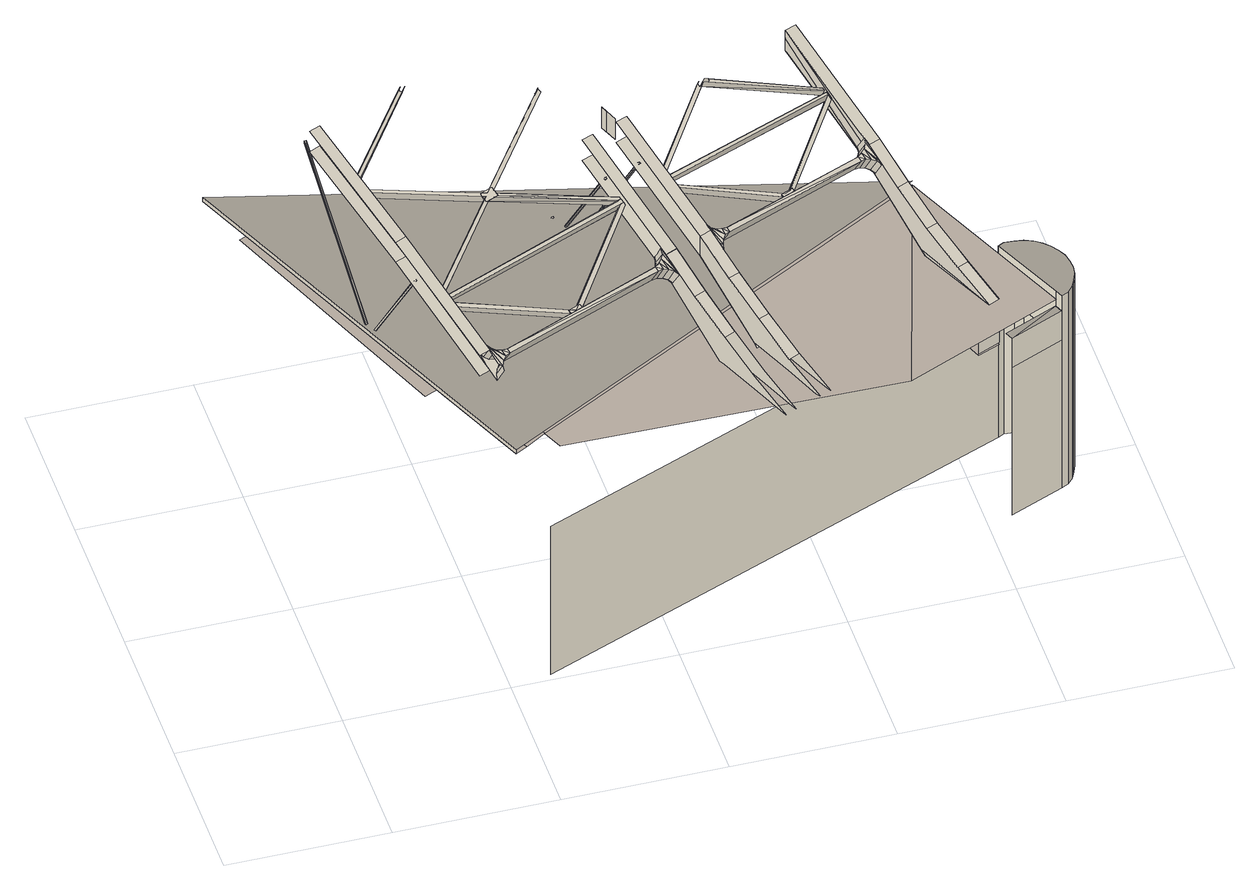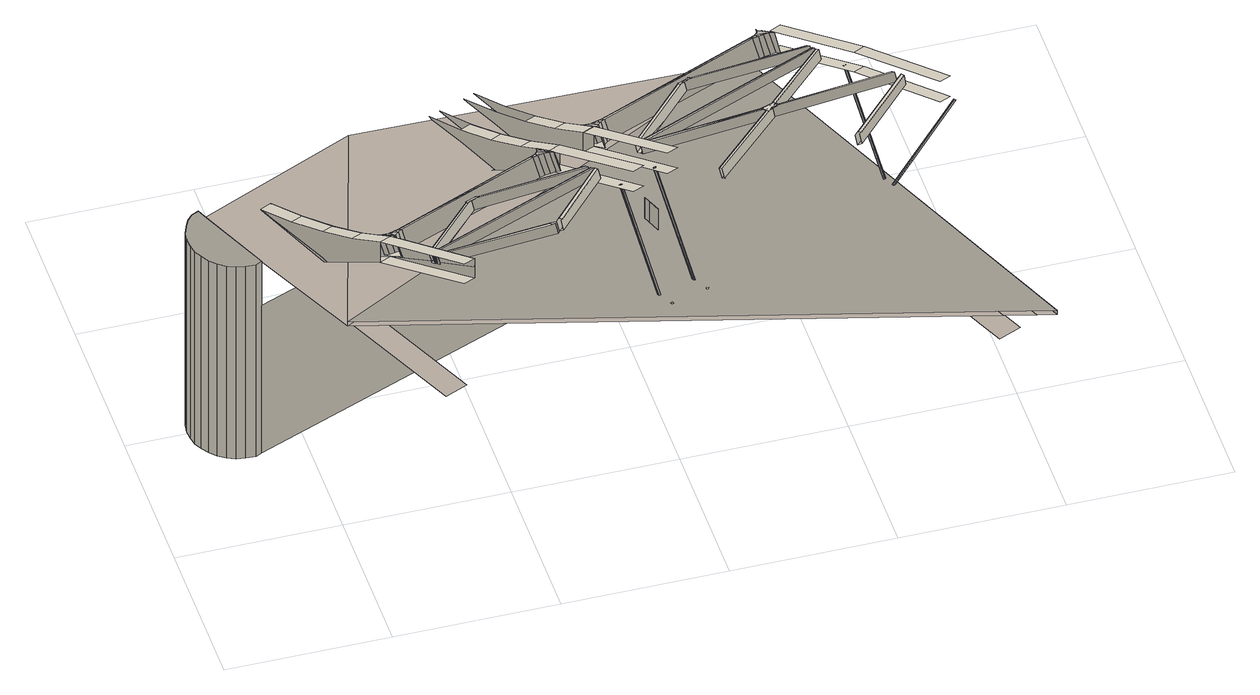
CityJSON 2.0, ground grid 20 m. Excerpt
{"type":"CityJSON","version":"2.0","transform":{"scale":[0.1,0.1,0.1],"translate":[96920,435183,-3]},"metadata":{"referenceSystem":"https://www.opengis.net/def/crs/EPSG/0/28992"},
"CityObjects":{
"bridge1":{"type":"Bridge","attributes":{"name":"Van Brienenoordbrug"},"children":["bridge1-1","bridge1-2","bridge1-3","bridge1-4","bridge1-5","bridge1-6","bridge1-7","bridge1-8","bridge1-9","bridge1-10","bridge1-11","bridge1-12","bridge1-13","bridge1-14","bridge1-15","bridge1-16","bridge1-17","bridge1-18","bridge1-19","bridge1-20","bridge1-21","bridge1-22","bridge1-23","bridge1-24","bridge1-25","bridge1-26","bridge1-27","bridge1-28","bridge1-29","bridge1-30","bridge1-31","bridge1-32","bridge1-33","bridge1-34","bridge1-35","bridge1-36","bridge1-37","bridge1-38","bridge1-39","bridge1-40","bridge1-41","bridge1-42","bridge1-43","bridge1-44","bridge1-45","bridge1-46","bridge1-47","bridge1-48","bridge1-49","bridge1-50","bridge1-51","bridge1-52","bridge1-53","bridge1-54","bridge1-55","bridge1-56","bridge1-57","bridge1-58","bridge1-59","bridge1-60","bridge1-61","bridge1-62","bridge1-63","bridge1-64","bridge1-65","bridge1-66","bridge1-67","bridge1-68","bridge1-69","bridge1-70","bridge1-71","bridge1-72","bridge1-73","bridge1-74","bridge1-75","bridge1-76","bridge1-77","bridge1-78","bridge1-79","bridge1-80","bridge1-81","bridge1-82","bridge1-83","bridge1-84","bridge1-85","bridge1-86","bridge1-87","bridge1-88","bridge1-89","bridge1-90","bridge1-91","bridge1-92","bridge1-93","bridge1-94","bridge1-95","bridge1-96","bridge1-97","bridge1-98","bridge1-99","bridge1-100","bridge1-101","bridge1-102","bridge1-103","bridge1-104","bridge1-105","bridge1-106","bridge1-107","bridge1-108","bridge1-109","bridge1-110","bridge1-111","bridge1-112","bridge1-113","bridge1-114","bridge1-115","bridge1-116","bridge1-117","bridge1-118","bridge1-119","bridge1-120","bridge1-121","bridge1-122","bridge1-123","bridge1-124","bridge1-125","bridge1-126","bridge1-127","bridge1-128","bridge1-129","bridge1-130","bridge1-131","bridge1-132","bridge1-133","bridge1-134","bridge1-135","bridge1-136","bridge1-137","bridge1-138","bridge1-139","bridge1-140","bridge1-141","bridge1-142","bridge1-143","bridge1-144","bridge1-145","bridge1-146","bridge1-147","bridge1-148","bridge1-149","bridge1-150","bridge1-151","bridge1-152","bridge1-153","bridge1-154","bridge1-155","bridge1-156","bridge1-157","bridge1-158","bridge1-159","bridge1-160","bridge1-161","bridge1-162","bridge1-163","bridge1-164","bridge1-165","bridge1-166","bridge1-167","bridge1-168","bridge1-169","bridge1-170","bridge1-171","bridge1-172","bridge1-173","bridge1-174","bridge1-175","bridge1-176","bridge1-177","bridge1-178","bridge1-179","bridge1-180","bridge1-181","bridge1-182","bridge1-183","bridge1-184","bridge1-185","bridge1-186","bridge1-187","bridge1-188","bridge1-189","bridge1-190","bridge1-191","bridge1-192","bridge1-193","bridge1-194","bridge1-195","bridge1-196","bridge1-197","bridge1-198","bridge1-199","bridge1-200","bridge1-201","bridge1-202","bridge1-203","bridge1-204","bridge1-205","bridge1-206","bridge1-207","bridge1-208","bridge1-209","bridge1-210","bridge1-211","bridge1-212","bridge1-213","bridge1-214","bridge1-215","bridge1-216","bridge1-217","bridge1-218","bridge1-219","bridge1-220","bridge1-221","bridge1-222","bridge1-223","bridge1-224","bridge1-225","bridge1-226","bridge1-227","bridge1-228","bridge1-229","bridge1-230","bridge1-231","bridge1-232","bridge1-233","bridge1-234","bridge1-235","bridge1-236","bridge1-237","bridge1-238"],"geometry":[{"type":"MultiSurface","lod":"2","boundaries":[[[0,1,2,3]],[[4,5,6,7]],[[1,8,9,2]],[[10,11,12],[13,14,15,16,17],[18,19,20,21,22],[23,24,25,26,27],[28,29,30,31,32],[33,34,35,36,37],[38,39,40,41,42]],[[43,9,8]],[[44,45,9,43]],[[46,47,48,49,50]],[[51,50,52,53]],[[54,52,50,55]],[[43,56,57,44]],[[58,59,60,61]],[[62,63,64,65]],[[66,62,67,68]],[[67,69,70,68]],[[63,62,66]],[[71,72,47,46,73]],[[74,63,75,46,73]],[[68,75,63,66]],[[76,77,66,63,74]],[[78,79,72,71]],[[68,70,80,81,76,77,66]],[[82,83,79,78]],[[81,80,84,85]],[[86,87,83,82]],[[76,81,85,88,89,90,91,92,93,94,95,86,82,78,71,73,74]],[[85,84,96,88]],[[95,97,87,86]],[[88,96,98,89]],[[94,99,97,95]],[[89,98,100,90]],[[93,101,99,94]],[[90,100,102,91]],[[92,103,101,93]],[[91,102,103,92]]],"semantics":{"surfaces":[{"type":"OuterCeilingSurface"},{"type":"OuterFloorSurface"},{"type":"WallSurface"}],"values":[0,0,0,1,0,0,2,0,0,0,2,1,2,2,1,2,2,2,2,2,2,2,2,2,1,2,2,2,2,2,2,2,2,2]}}]},
"bridge1-1":{"type":"BridgeConstructiveElement","parents":["bridge1"],"geometry":[{"type":"MultiSurface","lod":"2","boundaries":[[[18,104,105,19]]]}]},
"bridge1-2":{"type":"BridgeConstructiveElement","parents":["bridge1"],"geometry":[{"type":"MultiSurface","lod":"2","boundaries":[[[22,106,104,18]]]}]},
"bridge1-3":{"type":"BridgeInstallation","parents":["bridge1"],"geometry":[{"type":"MultiSurface","lod":"2","boundaries":[[[3,10,12,0]]]}]},
"bridge1-4":{"type":"BridgeConstructiveElement","parents":["bridge1"],"geometry":[{"type":"MultiSurface","lod":"2","boundaries":[[[107,20,19,105]]]}]},
"bridge1-5":{"type":"BridgeConstructiveElement","parents":["bridge1"],"geometry":[{"type":"MultiSurface","lod":"2","boundaries":[[[21,108,106,22]]]}]},
"bridge1-6":{"type":"BridgeConstructiveElement","parents":["bridge1"],"geometry":[{"type":"MultiSurface","lod":"2","boundaries":[[[108,21,20,107]]]}]},
"bridge1-7":{"type":"BridgeInstallation","parents":["bridge1"],"geometry":[{"type":"MultiSurface","lod":"2","boundaries":[[[109,110,111,112]]]}]},
"bridge1-8":{"type":"BridgeInstallation","parents":["bridge1"],"geometry":[{"type":"MultiSurface","lod":"2","boundaries":[[[113,114,115,116]]]}]},
"bridge1-9":{"type":"BridgeConstructiveElement","parents":["bridge1"],"geometry":[{"type":"MultiSurface","lod":"2","boundaries":[[[30,117,118,31]]]}]},
"bridge1-10":{"type":"BridgeConstructiveElement","parents":["bridge1"],"geometry":[{"type":"MultiSurface","lod":"2","boundaries":[[[119,32,31,118]]]}]},
"bridge1-11":{"type":"BridgeConstructiveElement","parents":["bridge1"],"geometry":[{"type":"MultiSurface","lod":"2","boundaries":[[[32,119,120,28]]]}]},
"bridge1-12":{"type":"BridgeConstructiveElement","parents":["bridge1"],"geometry":[{"type":"MultiSurface","lod":"2","boundaries":[[[117,30,29,121]]]}]},
"bridge1-13":{"type":"BridgeConstructiveElement","parents":["bridge1"],"geometry":[{"type":"MultiSurface","lod":"2","boundaries":[[[121,29,28,120]]]}]},
"bridge1-14":{"type":"BridgeInstallation","parents":["bridge1"],"geometry":[{"type":"MultiSurface","lod":"2","boundaries":[[[122,123,110,109]]]}]},
"bridge1-15":{"type":"BridgeInstallation","parents":["bridge1"],"geometry":[{"type":"MultiSurface","lod":"2","boundaries":[[[124,114,113,125]]]}]},
"bridge1-16":{"type":"BridgeInstallation","parents":["bridge1"]},
"bridge1-17":{"type":"BridgeInstallation","parents":["bridge1"]},
"bridge1-18":{"type":"BridgeInstallation","parents":["bridge1"]},
"bridge1-19":{"type":"BridgeInstallation","parents":["bridge1"]},
"bridge1-20":{"type":"BridgeInstallation","parents":["bridge1"]},
"bridge1-21":{"type":"BridgeInstallation","parents":["bridge1"],"geometry":[{"type":"MultiSurface","lod":"2","boundaries":[[[126,127,128,129,130,131]]]}]},
"bridge1-22":{"type":"BridgeInstallation","parents":["bridge1"],"geometry":[{"type":"MultiSurface","lod":"2","boundaries":[[[131,132,133]]]}]},
"bridge1-23":{"type":"BridgeInstallation","parents":["bridge1"],"geometry":[{"type":"MultiSurface","lod":"2","boundaries":[[[134,135,136,137,133]]]}]},
"bridge1-24":{"type":"BridgeInstallation","parents":["bridge1"],"geometry":[{"type":"MultiSurface","lod":"2","boundaries":[[[138,131,133]]]}]},
"bridge1-25":{"type":"BridgeInstallation","parents":["bridge1"],"geometry":[{"type":"MultiSurface","lod":"2","boundaries":[[[126,131,138]]]}]},
"bridge1-26":{"type":"BridgeInstallation","parents":["bridge1"],"geometry":[{"type":"MultiSurface","lod":"2","boundaries":[[[139,140,127,126]]]}]},
"bridge1-27":{"type":"BridgeInstallation","parents":["bridge1"],"geometry":[{"type":"MultiSurface","lod":"2","boundaries":[[[137,141,138,133]]]}]},
"bridge1-28":{"type":"BridgeInstallation","parents":["bridge1"],"geometry":[{"type":"MultiSurface","lod":"2","boundaries":[[[142,126,138]]]}]},
"bridge1-29":{"type":"BridgeInstallation","parents":["bridge1"],"geometry":[{"type":"MultiSurface","lod":"2","boundaries":[[[139,126,142]]]}]},
"bridge1-30":{"type":"BridgeInstallation","parents":["bridge1"],"geometry":[{"type":"MultiSurface","lod":"2","boundaries":[[[143,144,140,139]]]}]},
"bridge1-31":{"type":"BridgeInstallation","parents":["bridge1"],"geometry":[{"type":"MultiSurface","lod":"2","boundaries":[[[143,139,142]]]}]},
"bridge1-32":{"type":"BridgeInstallation","parents":["bridge1"],"geometry":[{"type":"MultiSurface","lod":"2","boundaries":[[[141,145,142,138]]]}]},
"bridge1-33":{"type":"BridgeInstallation","parents":["bridge1"],"geometry":[{"type":"MultiSurface","lod":"2","boundaries":[[[146,147,144,143]]]}]},
"bridge1-34":{"type":"BridgeInstallation","parents":["bridge1"],"geometry":[{"type":"MultiSurface","lod":"2","boundaries":[[[148,143,142]]]}]},
"bridge1-35":{"type":"BridgeInstallation","parents":["bridge1"],"geometry":[{"type":"MultiSurface","lod":"2","boundaries":[[[145,149,148,142]]]}]},
"bridge1-36":{"type":"BridgeInstallation","parents":["bridge1"],"geometry":[{"type":"MultiSurface","lod":"2","boundaries":[[[146,143,148]]]}]},
"bridge1-37":{"type":"BridgeInstallation","parents":["bridge1"],"geometry":[{"type":"MultiSurface","lod":"2","boundaries":[[[150,151,152,153,154]]]}]},
"bridge1-38":{"type":"BridgeInstallation","parents":["bridge1"],"geometry":[{"type":"MultiSurface","lod":"2","boundaries":[[[150,155,156,157,151]]]}]},
"bridge1-39":{"type":"BridgeInstallation","parents":["bridge1"],"geometry":[{"type":"MultiSurface","lod":"2","boundaries":[[[158,159,157,156]]]}]},
"bridge1-40":{"type":"BridgeInstallation","parents":["bridge1"],"geometry":[{"type":"MultiSurface","lod":"2","boundaries":[[[159,158,160,153,152]]]}]},
"bridge1-41":{"type":"BridgeInstallation","parents":["bridge1"],"geometry":[{"type":"MultiSurface","lod":"2","boundaries":[[[161,162,163,164,165]]]}]},
"bridge1-42":{"type":"BridgeInstallation","parents":["bridge1"],"geometry":[{"type":"MultiSurface","lod":"2","boundaries":[[[166,167,168,164,163]]]}]},
"bridge1-43":{"type":"BridgeInstallation","parents":["bridge1"],"geometry":[{"type":"MultiSurface","lod":"2","boundaries":[[[167,166,169,170]]]}]},
"bridge1-44":{"type":"BridgeInstallation","parents":["bridge1"],"geometry":[{"type":"MultiSurface","lod":"2","boundaries":[[[170,169,162,161,171]]]}]},
"bridge1-45":{"type":"BridgeInstallation","parents":["bridge1"],"geometry":[{"type":"MultiSurface","lod":"2","boundaries":[[[172,173,174,175,176]]]}]},
"bridge1-46":{"type":"BridgeInstallation","parents":["bridge1"],"geometry":[{"type":"MultiSurface","lod":"2","boundaries":[[[172,168,167,177,173]]]}]},
"bridge1-47":{"type":"BridgeInstallation","parents":["bridge1"],"geometry":[{"type":"MultiSurface","lod":"2","boundaries":[[[178,179,177,167]]]}]},
"bridge1-48":{"type":"BridgeInstallation","parents":["bridge1"],"geometry":[{"type":"MultiSurface","lod":"2","boundaries":[[[175,174,179,178,180]]]}]},
"bridge1-49":{"type":"BridgeInstallation","parents":["bridge1"],"geometry":[{"type":"MultiSurface","lod":"2","boundaries":[[[181,182,183,184,185]]]}]},
"bridge1-50":{"type":"BridgeInstallation","parents":["bridge1"],"geometry":[{"type":"MultiSurface","lod":"2","boundaries":[[[186,187,188,184,183]]]}]},
"bridge1-51":{"type":"BridgeInstallation","parents":["bridge1"],"geometry":[{"type":"MultiSurface","lod":"2","boundaries":[[[189,190,182,181,191]]]}]},
"bridge1-52":{"type":"BridgeInstallation","parents":["bridge1"],"geometry":[{"type":"MultiSurface","lod":"2","boundaries":[[[172,176,165,164]]]}]},
"bridge1-53":{"type":"BridgeInstallation","parents":["bridge1"],"geometry":[{"type":"MultiSurface","lod":"2","boundaries":[[[172,164,168]]]}]},
"bridge1-54":{"type":"BridgeInstallation","parents":["bridge1"],"geometry":[{"type":"MultiSurface","lod":"2","boundaries":[[[161,192,171]]]}]},
"bridge1-55":{"type":"BridgeInstallation","parents":["bridge1"],"geometry":[{"type":"MultiSurface","lod":"2","boundaries":[[[161,165,193,192]]]}]},
"bridge1-56":{"type":"BridgeInstallation","parents":["bridge1"],"geometry":[{"type":"MultiSurface","lod":"2","boundaries":[[[167,170,194,178]]]}]},
"bridge1-57":{"type":"BridgeInstallation","parents":["bridge1"],"geometry":[{"type":"MultiSurface","lod":"2","boundaries":[[[165,176,195,193]]]}]},
"bridge1-58":{"type":"BridgeInstallation","parents":["bridge1"],"geometry":[{"type":"MultiSurface","lod":"2","boundaries":[[[196,197,195,176,175]]]}]},
"bridge1-59":{"type":"BridgeInstallation","parents":["bridge1"],"geometry":[{"type":"MultiSurface","lod":"2","boundaries":[[[196,175,180]]]}]},
"bridge1-60":{"type":"BridgeInstallation","parents":["bridge1"],"geometry":[{"type":"MultiSurface","lod":"2","boundaries":[[[196,180,178]]]}]},
"bridge1-61":{"type":"BridgeInstallation","parents":["bridge1"],"geometry":[{"type":"MultiSurface","lod":"2","boundaries":[[[198,199,200]]]}]},
"bridge1-62":{"type":"BridgeInstallation","parents":["bridge1"],"geometry":[{"type":"MultiSurface","lod":"2","boundaries":[[[184,201,202,185]]]}]},
"bridge1-63":{"type":"BridgeInstallation","parents":["bridge1"],"geometry":[{"type":"MultiSurface","lod":"2","boundaries":[[[198,193,195,197,199]]]}]},
"bridge1-64":{"type":"BridgeInstallation","parents":["bridge1"],"geometry":[{"type":"MultiSurface","lod":"2","boundaries":[[[184,188,201]]]}]},
"bridge1-65":{"type":"BridgeInstallation","parents":["bridge1"],"geometry":[{"type":"MultiSurface","lod":"2","boundaries":[[[189,203,204,205,206,187,186,190]]]}]},
"bridge1-66":{"type":"BridgeInstallation","parents":["bridge1"],"geometry":[{"type":"MultiSurface","lod":"2","boundaries":[[[203,207,208,209,210]]]}]},
"bridge1-67":{"type":"BridgeInstallation","parents":["bridge1"],"geometry":[{"type":"MultiSurface","lod":"2","boundaries":[[[210,209,211,212,213,214]]]}]},
"bridge1-68":{"type":"BridgeInstallation","parents":["bridge1"],"geometry":[{"type":"MultiSurface","lod":"2","boundaries":[[[215,216,217,208,207]]]}]},
"bridge1-69":{"type":"BridgeInstallation","parents":["bridge1"],"geometry":[{"type":"MultiSurface","lod":"2","boundaries":[[[212,211,217,216]]]}]},
"bridge1-70":{"type":"BridgeInstallation","parents":["bridge1"],"geometry":[{"type":"MultiSurface","lod":"2","boundaries":[[[181,218,191]]]}]},
"bridge1-71":{"type":"BridgeInstallation","parents":["bridge1"],"geometry":[{"type":"MultiSurface","lod":"2","boundaries":[[[181,185,219,218]]]}]},
"bridge1-72":{"type":"BridgeInstallation","parents":["bridge1"],"geometry":[{"type":"MultiSurface","lod":"2","boundaries":[[[185,202,220,219]]]}]},
"bridge1-73":{"type":"BridgeInstallation","parents":["bridge1"],"geometry":[{"type":"MultiSurface","lod":"2","boundaries":[[[137,136,221,222,223,128,127,140,144,147,224,225,226,227,228,229,230,231,232,233,149,145,141]]]}]},
"bridge1-74":{"type":"BridgeInstallation","parents":["bridge1"],"geometry":[{"type":"MultiSurface","lod":"2","boundaries":[[[234,224,147,146]]]}]},
"bridge1-75":{"type":"BridgeInstallation","parents":["bridge1"],"geometry":[{"type":"MultiSurface","lod":"2","boundaries":[[[235,146,148]]]}]},
"bridge1-76":{"type":"BridgeInstallation","parents":["bridge1"],"geometry":[{"type":"MultiSurface","lod":"2","boundaries":[[[149,233,235,148]]]}]},
"bridge1-77":{"type":"BridgeInstallation","parents":["bridge1"],"geometry":[{"type":"MultiSurface","lod":"2","boundaries":[[[234,146,235]]]}]},
"bridge1-78":{"type":"BridgeInstallation","parents":["bridge1"]},
"bridge1-79":{"type":"BridgeInstallation","parents":["bridge1"],"geometry":[{"type":"MultiSurface","lod":"2","boundaries":[[[220,236,219]]]}]},
"bridge1-80":{"type":"BridgeInstallation","parents":["bridge1"],"geometry":[{"type":"MultiSurface","lod":"2","boundaries":[[[237,238,170,171,192,239]]]}]},
"bridge1-81":{"type":"BridgeInstallation","parents":["bridge1"],"geometry":[{"type":"MultiSurface","lod":"2","boundaries":[[[170,238,240,241,242,194]]]}]},
"bridge1-82":{"type":"BridgeInstallation","parents":["bridge1"],"geometry":[{"type":"MultiSurface","lod":"2","boundaries":[[[198,200,194,242,241,243]]]}]},
"bridge1-83":{"type":"BridgeInstallation","parents":["bridge1"],"geometry":[{"type":"MultiSurface","lod":"2","boundaries":[[[198,243,239,192,193]]]}]},
"bridge1-84":{"type":"BridgeInstallation","parents":["bridge1"],"geometry":[{"type":"MultiSurface","lod":"2","boundaries":[[[178,214,213,196]]]}]},
"bridge1-85":{"type":"BridgeInstallation","parents":["bridge1"],"geometry":[{"type":"MultiSurface","lod":"2","boundaries":[[[203,210,214,178]]]}]},
"bridge1-86":{"type":"BridgeInstallation","parents":["bridge1"],"geometry":[{"type":"MultiSurface","lod":"2","boundaries":[[[203,178,194]]]}]},
"bridge1-87":{"type":"BridgeInstallation","parents":["bridge1"],"geometry":[{"type":"MultiSurface","lod":"2","boundaries":[[[196,213,197]]]}]},
"bridge1-88":{"type":"BridgeInstallation","parents":["bridge1"],"geometry":[{"type":"MultiSurface","lod":"2","boundaries":[[[194,244,203]]]}]},
"bridge1-89":{"type":"BridgeInstallation","parents":["bridge1"],"geometry":[{"type":"MultiSurface","lod":"2","boundaries":[[[244,194,200,199,245]]]}]},
"bridge1-90":{"type":"BridgeInstallation","parents":["bridge1"],"geometry":[{"type":"MultiSurface","lod":"2","boundaries":[[[197,245,199]]]}]},
"bridge1-91":{"type":"BridgeInstallation","parents":["bridge1"],"geometry":[{"type":"MultiSurface","lod":"2","boundaries":[[[197,213,212,245]]]}]},
"bridge1-92":{"type":"BridgeInstallation","parents":["bridge1"],"geometry":[{"type":"MultiSurface","lod":"2","boundaries":[[[218,215,207,203,189,191]]]}]},
"bridge1-93":{"type":"BridgeInstallation","parents":["bridge1"],"geometry":[{"type":"MultiSurface","lod":"2","boundaries":[[[236,246,216,215,218,219]]]}]},
"bridge1-94":{"type":"BridgeInstallation","parents":["bridge1"],"geometry":[{"type":"MultiSurface","lod":"2","boundaries":[[[205,204,246,236,247,206]]]}]},
"bridge1-95":{"type":"BridgeInstallation","parents":["bridge1"],"geometry":[{"type":"MultiSurface","lod":"2","boundaries":[[[248,225,224,234]]]}]},
"bridge1-96":{"type":"BridgeInstallation","parents":["bridge1"],"geometry":[{"type":"MultiSurface","lod":"2","boundaries":[[[233,232,249,235]]]}]},
"bridge1-97":{"type":"BridgeInstallation","parents":["bridge1"],"geometry":[{"type":"MultiSurface","lod":"2","boundaries":[[[249,234,235]]]}]},
"bridge1-98":{"type":"BridgeInstallation","parents":["bridge1"],"geometry":[{"type":"MultiSurface","lod":"2","boundaries":[[[248,234,249]]]}]},
"bridge1-99":{"type":"BridgeInstallation","parents":["bridge1"],"geometry":[{"type":"MultiSurface","lod":"2","boundaries":[[[250,226,225,248]]]}]},
"bridge1-100":{"type":"BridgeInstallation","parents":["bridge1"],"geometry":[{"type":"MultiSurface","lod":"2","boundaries":[[[232,231,251,249]]]}]},
"bridge1-101":{"type":"BridgeInstallation","parents":["bridge1"],"geometry":[{"type":"MultiSurface","lod":"2","boundaries":[[[251,248,249]]]}]},
"bridge1-102":{"type":"BridgeInstallation","parents":["bridge1"],"geometry":[{"type":"MultiSurface","lod":"2","boundaries":[[[250,248,251]]]}]},
"bridge1-103":{"type":"BridgeInstallation","parents":["bridge1"]},
"bridge1-104":{"type":"BridgeInstallation","parents":["bridge1"]},
"bridge1-105":{"type":"BridgeConstructiveElement","parents":["bridge1"],"geometry":[{"type":"MultiSurface","lod":"2","boundaries":[[[252,27,26,253]]]}]},
"bridge1-106":{"type":"BridgeConstructiveElement","parents":["bridge1"],"geometry":[{"type":"MultiSurface","lod":"2","boundaries":[[[254,23,27,252]]]}]},
"bridge1-107":{"type":"BridgeConstructiveElement","parents":["bridge1"],"geometry":[{"type":"MultiSurface","lod":"2","boundaries":[[[255,24,23,254]]]}]},
"bridge1-108":{"type":"BridgeConstructiveElement","parents":["bridge1"],"geometry":[{"type":"MultiSurface","lod":"2","boundaries":[[[253,26,25,256]]]}]},
"bridge1-109":{"type":"BridgeInstallation","parents":["bridge1"],"geometry":[{"type":"MultiSurface","lod":"2","boundaries":[[[257,227,226,250]]]}]},
"bridge1-110":{"type":"BridgeConstructiveElement","parents":["bridge1"],"geometry":[{"type":"MultiSurface","lod":"2","boundaries":[[[256,25,24,255]]]}]},
"bridge1-111":{"type":"BridgeInstallation","parents":["bridge1"],"geometry":[{"type":"MultiSurface","lod":"2","boundaries":[[[258,250,251]]]}]},
"bridge1-112":{"type":"BridgeInstallation","parents":["bridge1"],"geometry":[{"type":"MultiSurface","lod":"2","boundaries":[[[231,230,258,251]]]}]},
"bridge1-113":{"type":"BridgeInstallation","parents":["bridge1"],"geometry":[{"type":"MultiSurface","lod":"2","boundaries":[[[259,260,228,227,257,261]]]}]},
"bridge1-114":{"type":"BridgeInstallation","parents":["bridge1"],"geometry":[{"type":"MultiSurface","lod":"2","boundaries":[[[262,250,258]]]}]},
"bridge1-115":{"type":"BridgeInstallation","parents":["bridge1"]},
"bridge1-116":{"type":"BridgeInstallation","parents":["bridge1"],"geometry":[{"type":"MultiSurface","lod":"2","boundaries":[[[250,262,257]]]}]},
"bridge1-117":{"type":"BridgeInstallation","parents":["bridge1"],"geometry":[{"type":"MultiSurface","lod":"2","boundaries":[[[263,264,265,266]]]}]},
"bridge1-118":{"type":"BridgeInstallation","parents":["bridge1"],"geometry":[{"type":"MultiSurface","lod":"2","boundaries":[[[267,268,269,270]]]}]},
"bridge1-119":{"type":"BridgeInstallation","parents":["bridge1"],"geometry":[{"type":"MultiSurface","lod":"2","boundaries":[[[229,271,262,258,230]]]}]},
"bridge1-120":{"type":"BridgeInstallation","parents":["bridge1"],"geometry":[{"type":"MultiSurface","lod":"2","boundaries":[[[261,257,262]]]}]},
"bridge1-121":{"type":"BridgeInstallation","parents":["bridge1"],"geometry":[{"type":"MultiSurface","lod":"2","boundaries":[[[264,263,270,269,272]]]}]},
"bridge1-122":{"type":"BridgeInstallation","parents":["bridge1"],"geometry":[{"type":"MultiSurface","lod":"2","boundaries":[[[273,274,270,269]]]}]},
"bridge1-123":{"type":"BridgeInstallation","parents":["bridge1"],"geometry":[{"type":"MultiSurface","lod":"2","boundaries":[[[264,275,276,277,278,279,280,281,273,269,272]]]}]},
"bridge1-124":{"type":"BridgeInstallation","parents":["bridge1"],"geometry":[{"type":"MultiSurface","lod":"2","boundaries":[[[282,263,270]]]}]},
"bridge1-125":{"type":"BridgeInstallation","parents":["bridge1"]},
"bridge1-126":{"type":"BridgeInstallation","parents":["bridge1"],"geometry":[{"type":"MultiSurface","lod":"2","boundaries":[[[281,283,274,273]]]}]},
"bridge1-127":{"type":"BridgeInstallation","parents":["bridge1"],"geometry":[{"type":"MultiSurface","lod":"2","boundaries":[[[284,285,286,287,288,263,282,270,274,283,289]]]}]},
"bridge1-128":{"type":"BridgeConstructiveElement","parents":["bridge1"],"geometry":[{"type":"MultiSurface","lod":"2","boundaries":[[[290,39,38,291]]]}]},
"bridge1-129":{"type":"BridgeConstructiveElement","parents":["bridge1"],"geometry":[{"type":"MultiSurface","lod":"2","boundaries":[[[292,40,39,290]]]}]},
"bridge1-130":{"type":"BridgeConstructiveElement","parents":["bridge1"],"geometry":[{"type":"MultiSurface","lod":"2","boundaries":[[[293,41,40,292]]]}]},
"bridge1-131":{"type":"BridgeConstructiveElement","parents":["bridge1"],"geometry":[{"type":"MultiSurface","lod":"2","boundaries":[[[291,38,42,294]]]}]},
"bridge1-132":{"type":"BridgeConstructiveElement","parents":["bridge1"],"geometry":[{"type":"MultiSurface","lod":"2","boundaries":[[[294,42,41,293]]]}]},
"bridge1-133":{"type":"BridgeConstructiveElement","parents":["bridge1"],"geometry":[{"type":"MultiSurface","lod":"2","boundaries":[[[295,296,297,298]]]}]},
"bridge1-134":{"type":"BridgeConstructiveElement","parents":["bridge1"],"geometry":[{"type":"MultiSurface","lod":"2","boundaries":[[[299,300,301,302]]]}]},
"bridge1-135":{"type":"BridgeInstallation","parents":["bridge1"],"geometry":[{"type":"MultiSurface","lod":"2","boundaries":[[[303,304,305,306,307,308]]]}]},
"bridge1-136":{"type":"BridgeInstallation","parents":["bridge1"],"geometry":[{"type":"MultiSurface","lod":"2","boundaries":[[[309,310,311,312]]]}]},
"bridge1-137":{"type":"BridgeInstallation","parents":["bridge1"]},
"bridge1-138":{"type":"BridgeInstallation","parents":["bridge1"]},
"bridge1-139":{"type":"BridgeInstallation","parents":["bridge1"],"geometry":[{"type":"MultiSurface","lod":"2","boundaries":[[[313,314,315,316,304,303]]]}]},
"bridge1-140":{"type":"BridgeInstallation","parents":["bridge1"],"geometry":[{"type":"MultiSurface","lod":"2","boundaries":[[[309,317,318,319,320,321,322,323,313,303]]]}]},
"bridge1-141":{"type":"BridgeInstallation","parents":["bridge1"],"geometry":[{"type":"MultiSurface","lod":"2","boundaries":[[[312,324,317,309]]]}]},
"bridge1-142":{"type":"BridgeInstallation","parents":["bridge1"],"geometry":[{"type":"MultiSurface","lod":"2","boundaries":[[[325,306,326,327,328]]]}]},
"bridge1-143":{"type":"BridgeInstallation","parents":["bridge1"],"geometry":[{"type":"MultiSurface","lod":"2","boundaries":[[[326,329,330,331,332,327]]]}]},
"bridge1-144":{"type":"BridgeInstallation","parents":["bridge1"]},
"bridge1-145":{"type":"BridgeInstallation","parents":["bridge1"]},
"bridge1-146":{"type":"BridgeInstallation","parents":["bridge1"],"geometry":[{"type":"MultiSurface","lod":"2","boundaries":[[[333,326,306,334]]]}]},
"bridge1-147":{"type":"BridgeInstallation","parents":["bridge1"]},
"bridge1-148":{"type":"BridgeInstallation","parents":["bridge1"]},
"bridge1-149":{"type":"BridgeInstallation","parents":["bridge1"],"geometry":[{"type":"MultiSurface","lod":"2","boundaries":[[[323,335,314,313]]]}]},
"bridge1-150":{"type":"BridgeInstallation","parents":["bridge1"],"geometry":[{"type":"MultiSurface","lod":"2","boundaries":[[[304,336,337,306,305]]]}]},
"bridge1-151":{"type":"BridgeInstallation","parents":["bridge1"],"geometry":[{"type":"MultiSurface","lod":"2","boundaries":[[[338,315,339]]]}]},
"bridge1-152":{"type":"BridgeInstallation","parents":["bridge1"],"geometry":[{"type":"MultiSurface","lod":"2","boundaries":[[[315,337,336,316]]]}]},
"bridge1-153":{"type":"BridgeInstallation","parents":["bridge1"],"geometry":[{"type":"MultiSurface","lod":"2","boundaries":[[[315,338,340,337]]]}]},
"bridge1-154":{"type":"BridgeInstallation","parents":["bridge1"],"geometry":[{"type":"MultiSurface","lod":"2","boundaries":[[[341,306,337]]]}]},
"bridge1-155":{"type":"BridgeInstallation","parents":["bridge1"],"geometry":[{"type":"MultiSurface","lod":"2","boundaries":[[[342,317,324,343]]]}]},
"bridge1-156":{"type":"BridgeInstallation","parents":["bridge1"],"geometry":[{"type":"MultiSurface","lod":"2","boundaries":[[[334,306,341]]]}]},
"bridge1-157":{"type":"BridgeInstallation","parents":["bridge1"],"geometry":[{"type":"MultiSurface","lod":"2","boundaries":[[[344,345,333,334]]]}]},
"bridge1-158":{"type":"BridgeInstallation","parents":["bridge1"],"geometry":[{"type":"MultiSurface","lod":"2","boundaries":[[[340,346,341,337]]]}]},
"bridge1-159":{"type":"BridgeInstallation","parents":["bridge1"],"geometry":[{"type":"MultiSurface","lod":"2","boundaries":[[[322,347,335,323]]]}]},
"bridge1-160":{"type":"BridgeInstallation","parents":["bridge1"],"geometry":[{"type":"MultiSurface","lod":"2","boundaries":[[[348,334,341]]]}]},
"bridge1-161":{"type":"BridgeInstallation","parents":["bridge1"],"geometry":[{"type":"MultiSurface","lod":"2","boundaries":[[[344,334,348]]]}]},
"bridge1-162":{"type":"BridgeInstallation","parents":["bridge1"],"geometry":[{"type":"MultiSurface","lod":"2","boundaries":[[[349,350,345,344]]]}]},
"bridge1-163":{"type":"BridgeInstallation","parents":["bridge1"],"geometry":[{"type":"MultiSurface","lod":"2","boundaries":[[[349,344,348]]]}]},
"bridge1-164":{"type":"BridgeInstallation","parents":["bridge1"],"geometry":[{"type":"MultiSurface","lod":"2","boundaries":[[[346,351,348,341]]]}]},
"bridge1-165":{"type":"BridgeInstallation","parents":["bridge1"],"geometry":[{"type":"MultiSurface","lod":"2","boundaries":[[[352,353,354,355,324,312,329,356,304,316,315,314,335,347]]]}]},
"bridge1-166":{"type":"BridgeInstallation","parents":["bridge1"],"geometry":[{"type":"MultiSurface","lod":"2","boundaries":[[[357,358,350,349]]]}]},
"bridge1-167":{"type":"BridgeInstallation","parents":["bridge1"],"geometry":[{"type":"MultiSurface","lod":"2","boundaries":[[[359,349,348]]]}]},
"bridge1-168":{"type":"BridgeInstallation","parents":["bridge1"],"geometry":[{"type":"MultiSurface","lod":"2","boundaries":[[[351,360,359,348]]]}]},
"bridge1-169":{"type":"BridgeInstallation","parents":["bridge1"],"geometry":[{"type":"MultiSurface","lod":"2","boundaries":[[[357,349,359]]]}]},
"bridge1-170":{"type":"BridgeInstallation","parents":["bridge1"],"geometry":[{"type":"MultiSurface","lod":"2","boundaries":[[[361,362,363,364,365]]]}]},
"bridge1-171":{"type":"BridgeInstallation","parents":["bridge1"],"geometry":[{"type":"MultiSurface","lod":"2","boundaries":[[[364,366,367,368,365]]]}]},
"bridge1-172":{"type":"BridgeInstallation","parents":["bridge1"],"geometry":[{"type":"MultiSurface","lod":"2","boundaries":[[[368,367,369,370]]]}]},
"bridge1-173":{"type":"BridgeInstallation","parents":["bridge1"],"geometry":[{"type":"MultiSurface","lod":"2","boundaries":[[[370,369,371,362,361]]]}]},
"bridge1-174":{"type":"BridgeInstallation","parents":["bridge1"],"geometry":[{"type":"MultiSurface","lod":"2","boundaries":[[[372,373,374,375,376]]]}]},
"bridge1-175":{"type":"BridgeInstallation","parents":["bridge1"],"geometry":[{"type":"MultiSurface","lod":"2","boundaries":[[[375,374,377,378,379]]]}]},
"bridge1-176":{"type":"BridgeInstallation","parents":["bridge1"],"geometry":[{"type":"MultiSurface","lod":"2","boundaries":[[[380,381,373,372,382]]]}]},
"bridge1-177":{"type":"BridgeInstallation","parents":["bridge1"],"geometry":[{"type":"MultiSurface","lod":"2","boundaries":[[[380,383,384,385,378,377,381]]]}]},
"bridge1-178":{"type":"BridgeInstallation","parents":["bridge1"],"geometry":[{"type":"MultiSurface","lod":"2","boundaries":[[[375,386,376]]]}]},
"bridge1-179":{"type":"BridgeInstallation","parents":["bridge1"],"geometry":[{"type":"MultiSurface","lod":"2","boundaries":[[[387,388,389,390,391,392]]]}]},
"bridge1-180":{"type":"BridgeInstallation","parents":["bridge1"],"geometry":[{"type":"MultiSurface","lod":"2","boundaries":[[[393,394,388,387,395,396]]]}]},
"bridge1-181":{"type":"BridgeInstallation","parents":["bridge1"],"geometry":[{"type":"MultiSurface","lod":"2","boundaries":[[[397,398,399,392,391,400]]]}]},
"bridge1-182":{"type":"BridgeInstallation","parents":["bridge1"],"geometry":[{"type":"MultiSurface","lod":"2","boundaries":[[[398,397,393,396]]]}]},
"bridge1-183":{"type":"BridgeInstallation","parents":["bridge1"],"geometry":[{"type":"MultiSurface","lod":"2","boundaries":[[[375,379,386]]]}]},
"bridge1-184":{"type":"BridgeInstallation","parents":["bridge1"],"geometry":[{"type":"MultiSurface","lod":"2","boundaries":[[[372,401,382]]]}]},
"bridge1-185":{"type":"BridgeInstallation","parents":["bridge1"],"geometry":[{"type":"MultiSurface","lod":"2","boundaries":[[[372,376,402,403,401]]]}]},
"bridge1-186":{"type":"BridgeInstallation","parents":["bridge1"],"geometry":[{"type":"MultiSurface","lod":"2","boundaries":[[[376,386,404,402]]]}]},
"bridge1-187":{"type":"BridgeInstallation","parents":["bridge1"],"geometry":[{"type":"MultiSurface","lod":"2","boundaries":[[[405,406,407,408,409,410,411,412,413,360,351,346,340,338,329,326,333,345,350,358,414,415,416]]]}]},
"bridge1-188":{"type":"BridgeInstallation","parents":["bridge1"],"geometry":[{"type":"MultiSurface","lod":"2","boundaries":[[[417,414,358,357]]]}]},
"bridge1-189":{"type":"BridgeInstallation","parents":["bridge1"],"geometry":[{"type":"MultiSurface","lod":"2","boundaries":[[[418,357,359]]]}]},
"bridge1-190":{"type":"BridgeInstallation","parents":["bridge1"],"geometry":[{"type":"MultiSurface","lod":"2","boundaries":[[[360,413,418,359]]]}]},
"bridge1-191":{"type":"BridgeInstallation","parents":["bridge1"],"geometry":[{"type":"MultiSurface","lod":"2","boundaries":[[[417,357,418]]]}]},
"bridge1-192":{"type":"BridgeInstallation","parents":["bridge1"],"geometry":[{"type":"MultiSurface","lod":"2","boundaries":[[[419,404,420]]]}]},
"bridge1-193":{"type":"BridgeInstallation","parents":["bridge1"],"geometry":[{"type":"MultiSurface","lod":"2","boundaries":[[[402,404,419,403]]]}]},
"bridge1-194":{"type":"BridgeInstallation","parents":["bridge1"],"geometry":[{"type":"MultiSurface","lod":"2","boundaries":[[[369,421,422,423,424]]]}]},
"bridge1-195":{"type":"BridgeInstallation","parents":["bridge1"],"geometry":[{"type":"MultiSurface","lod":"2","boundaries":[[[369,424,425,426,371]]]}]},
"bridge1-196":{"type":"BridgeInstallation","parents":["bridge1"],"geometry":[{"type":"MultiSurface","lod":"2","boundaries":[[[427,421,369]]]}]},
"bridge1-197":{"type":"BridgeInstallation","parents":["bridge1"],"geometry":[{"type":"MultiSurface","lod":"2","boundaries":[[[427,428,421]]]}]},
"bridge1-198":{"type":"BridgeInstallation","parents":["bridge1"],"geometry":[{"type":"MultiSurface","lod":"2","boundaries":[[[428,427,429,430,431,432]]]}]},
"bridge1-199":{"type":"BridgeInstallation","parents":["bridge1"],"geometry":[{"type":"MultiSurface","lod":"2","boundaries":[[[431,430,433,426,425]]]}]},
"bridge1-200":{"type":"BridgeInstallation","parents":["bridge1"],"geometry":[{"type":"MultiSurface","lod":"2","boundaries":[[[401,434,435,400,391,390,383,380,382]]]}]},
"bridge1-201":{"type":"BridgeInstallation","parents":["bridge1"],"geometry":[{"type":"MultiSurface","lod":"2","boundaries":[[[419,436,434,401,403]]]}]},
"bridge1-202":{"type":"BridgeInstallation","parents":["bridge1"],"geometry":[{"type":"MultiSurface","lod":"2","boundaries":[[[385,384,437,436,419,420]]]}]},
"bridge1-203":{"type":"BridgeInstallation","parents":["bridge1"],"geometry":[{"type":"MultiSurface","lod":"2","boundaries":[[[438,415,414,417]]]}]},
"bridge1-204":{"type":"BridgeInstallation","parents":["bridge1"],"geometry":[{"type":"MultiSurface","lod":"2","boundaries":[[[413,412,439,418]]]}]},
"bridge1-205":{"type":"BridgeInstallation","parents":["bridge1"],"geometry":[{"type":"MultiSurface","lod":"2","boundaries":[[[439,417,418]]]}]},
"bridge1-206":{"type":"BridgeInstallation","parents":["bridge1"],"geometry":[{"type":"MultiSurface","lod":"2","boundaries":[[[438,417,439]]]}]},
"bridge1-207":{"type":"BridgeInstallation","parents":["bridge1"],"geometry":[{"type":"MultiSurface","lod":"2","boundaries":[[[440,416,415,438]]]}]},
"bridge1-208":{"type":"BridgeInstallation","parents":["bridge1"],"geometry":[{"type":"MultiSurface","lod":"2","boundaries":[[[412,411,441,439]]]}]},
"bridge1-209":{"type":"BridgeInstallation","parents":["bridge1"],"geometry":[{"type":"MultiSurface","lod":"2","boundaries":[[[441,438,439]]]}]},
"bridge1-210":{"type":"BridgeInstallation","parents":["bridge1"],"geometry":[{"type":"MultiSurface","lod":"2","boundaries":[[[440,438,441]]]}]},
"bridge1-211":{"type":"BridgeInstallation","parents":["bridge1"],"geometry":[{"type":"MultiSurface","lod":"2","boundaries":[[[389,388,442,383,390]]]}]},
"bridge1-212":{"type":"BridgeInstallation","parents":["bridge1"]},
"bridge1-213":{"type":"BridgeInstallation","parents":["bridge1"],"geometry":[{"type":"MultiSurface","lod":"2","boundaries":[[[384,383,442,388,394,423,422,421,428,432,443,444,443,445,446,447,437]]]}]},
"bridge1-214":{"type":"BridgeInstallation","parents":["bridge1"],"geometry":[{"type":"MultiSurface","lod":"2","boundaries":[[[448,449,450,451,452,453]]]}]},
"bridge1-215":{"type":"BridgeInstallation","parents":["bridge1"],"geometry":[{"type":"MultiSurface","lod":"2","boundaries":[[[423,394,393,397,435,434,436,437,447,408,407,406,449,448,444,443,432,431,425,424]]]}]},
"bridge1-216":{"type":"BridgeInstallation","parents":["bridge1"],"geometry":[{"type":"MultiSurface","lod":"2","boundaries":[[[454,405,416,440]]]}]},
"bridge1-217":{"type":"BridgeInstallation","parents":["bridge1"],"geometry":[{"type":"MultiSurface","lod":"2","boundaries":[[[455,440,441]]]}]},
"bridge1-218":{"type":"BridgeInstallation","parents":["bridge1"],"geometry":[{"type":"MultiSurface","lod":"2","boundaries":[[[411,410,455,441]]]}]},
"bridge1-219":{"type":"BridgeInstallation","parents":["bridge1"],"geometry":[{"type":"MultiSurface","lod":"2","boundaries":[[[450,449,406,405,454]]]}]},
"bridge1-220":{"type":"BridgeInstallation","parents":["bridge1"],"geometry":[{"type":"MultiSurface","lod":"2","boundaries":[[[456,457,440,457]]]}]},
"bridge1-221":{"type":"BridgeInstallation","parents":["bridge1"],"geometry":[{"type":"MultiSurface","lod":"2","boundaries":[[[458,456,457,440,455]]]}]},
"bridge1-222":{"type":"BridgeInstallation","parents":["bridge1"],"geometry":[{"type":"MultiSurface","lod":"2","boundaries":[[[457,456,459,454,440]]]}]},
"bridge1-223":{"type":"BridgeInstallation","parents":["bridge1"],"geometry":[{"type":"MultiSurface","lod":"2","boundaries":[[[408,460,407]]]}]},
"bridge1-224":{"type":"BridgeInstallation","parents":["bridge1"],"geometry":[{"type":"MultiSurface","lod":"2","boundaries":[[[461,462,447,446,445]]]}]},
"bridge1-225":{"type":"BridgeInstallation","parents":["bridge1"],"geometry":[{"type":"MultiSurface","lod":"2","boundaries":[[[452,463,464,448,453]]]}]},
"bridge1-226":{"type":"BridgeInstallation","parents":["bridge1"],"geometry":[{"type":"MultiSurface","lod":"2","boundaries":[[[410,409,458,455]]]}]},
"bridge1-227":{"type":"BridgeInstallation","parents":["bridge1"],"geometry":[{"type":"MultiSurface","lod":"2","boundaries":[[[454,459,451,450]]]}]},
"bridge1-228":{"type":"BridgeInstallation","parents":["bridge1"],"geometry":[{"type":"MultiSurface","lod":"2","boundaries":[[[465,466,463,452]]]}]},
"bridge1-229":{"type":"BridgeInstallation","parents":["bridge1"],"geometry":[{"type":"MultiSurface","lod":"2","boundaries":[[[447,467,468,469,470,471,472,473,465,452,451,459,456,458,409,408]]]}]},
"bridge1-230":{"type":"BridgeInstallation","parents":["bridge1"],"geometry":[{"type":"MultiSurface","lod":"2","boundaries":[[[462,474,467,447]]]}]},
"bridge1-231":{"type":"BridgeInstallation","parents":["bridge1"],"geometry":[{"type":"MultiSurface","lod":"2","boundaries":[[[473,475,466,465]]]}]},
"bridge1-232":{"type":"BridgeInstallation","parents":["bridge1"],"geometry":[{"type":"MultiSurface","lod":"2","boundaries":[[[476,471,470,469,468,467,477]]]}]},
"bridge1-233":{"type":"BridgeInstallation","parents":["bridge1"],"geometry":[{"type":"MultiSurface","lod":"2","boundaries":[[[477,467,474,478]]]}]},
"bridge1-234":{"type":"BridgeInstallation","parents":["bridge1"],"geometry":[{"type":"MultiSurface","lod":"2","boundaries":[[[472,479,475,473]]]}]},
"bridge1-235":{"type":"BridgeInstallation","parents":["bridge1"],"geometry":[{"type":"MultiSurface","lod":"2","boundaries":[[[480,481,482,483,474,462,463,466,475,479]]]}]},
"bridge1-236":{"type":"BridgeInstallation","parents":["bridge1"],"geometry":[{"type":"MultiSurface","lod":"2","boundaries":[[[471,480,479,472]]]}]},
"bridge1-237":{"type":"BridgeInstallation","parents":["bridge1"],"geometry":[{"type":"MultiSurface","lod":"2","boundaries":[[[478,474,483,482,481]]]}]},
"bridge1-238":{"type":"BridgeInstallation","parents":["bridge1"]}
},
"vertices":[
[8,591,294],[30,585,294],[243,83,294],[228,75,294],[70,570,255],[200,263,246],[172,251,246],[42,558,255],[67,576,295],[269,98,295],[228,75,300],[790,386,304],[8,591,300],[424,458,302],[426,458,302],[427,456,302],[425,455,302],[424,456,302],[124,330,300],[124,332,300],[126,332,300],[127,330,300],[125,329,300],[389,426,302],[391,426,302],[392,424,302],[390,423,302],[389,424,302],[134,319,300],[134,317,300],[133,316,300],[131,318,300],[132,319,300],[381,443,302],[380,442,302],[378,443,302],[379,445,302],[381,445,302],[435,437,302],[434,438,302],[434,440,302],[436,440,302],[437,438,302],[790,386,298],[695,68,294],[280,74,294],[853,255,234],[853,255,9],[250,9,9],[250,9,234],[801,234,234],[699,474,243],[773,222,234],[671,462,243],[801,156,231],[829,168,231],[893,157,293],[829,128,293],[801,156,292],[801,156,234],[829,168,234],[829,168,292],[831,123,278],[894,162,278],[827,133,278],[829,128,278],[898,152,278],[831,123,234],[898,152,234],[831,123,9],[898,152,9],[861,259,301],[861,259,9],[853,255,301],[894,162,301],[894,162,234],[898,152,301],[898,152,293],[873,258,301],[873,258,9],[907,156,9],[907,156,301],[884,256,301],[884,256,9],[914,164,9],[914,164,301],[894,252,301],[894,252,9],[919,174,301],[923,184,301],[925,196,301],[924,207,301],[922,218,301],[917,228,301],[911,237,301],[903,245,301],[919,174,9],[903,245,9],[923,184,9],[911,237,9],[925,196,9],[917,228,9],[924,207,9],[922,218,9],
[81,430,502],[82,432,503],
[83,428,502],
[84,432,503],
[84,429,502],
[158,281,437],[144,275,437],[84,418,498],[98,424,498],
[144,275,467],[158,281,467],[98,424,529],[84,418,529],
[161,251,423],[159,252,424],
[160,254,424],
[162,254,424],
[162,252,423],
[217,143,366],[203,137,366],
[217,143,397],[203,137,397],
[219,146,397],[214,157,375],[210,161,378],[211,158,383],[212,155,388],[214,150,400],
[223,129,387],[227,126,385],
[227,120,382],[227,121,381],[222,131,360],[223,137,363],
[230,132,387],
[225,144,394],[220,155,372],
[225,143,365],
[234,137,389],
[231,144,393],[227,155,371],
[229,148,367],
[238,145,392],[233,156,370],
[240,140,389],
[235,151,368],
[205,470,518],[123,364,494],[125,359,492],[209,468,517],[206,467,517],
[208,473,519],[206,477,507],[122,368,483],
[211,477,506],[124,363,481],
[213,473,518],
[264,336,460],[130,349,488],[132,345,486],[263,332,458],[262,335,460],
[130,349,475],[266,336,446],[268,332,457],
[128,354,477],[269,340,447],
[271,336,459],
[265,328,457],[183,224,429],[185,219,426],[269,326,455],[266,325,455],
[181,228,417],
[271,336,445],[183,224,415],
[273,331,456],
[326,190,391],[189,208,422],[191,203,419],[325,186,389],[324,189,391],
[189,209,408],[324,191,378],[327,185,389],
[331,195,379],[187,213,411],[333,189,390],
[275,341,460],
[278,342,460],
[274,340,446],
[282,331,456],
[279,330,455],[282,332,455],
[279,339,458],[281,335,457],[276,335,457],
[325,185,389],[326,185,389],
[423,321,414],[425,316,411],[421,310,410],[338,197,378],
[420,316,413],[186,217,412],[184,220,414],[421,321,415],
[186,216,425],[424,318,426],[421,316,426],[421,317,425],
[423,313,424],[426,314,424],[187,212,423],
[337,195,391],
[339,196,391],
[341,191,389],
[214,150,371],[214,151,372],[213,153,373],[434,242,371],[440,246,372],[445,251,373],[447,257,376],[448,263,379],[460,233,361],[456,237,364],[450,239,366],[443,239,368],[436,237,368],
[439,231,393],
[441,226,390],
[341,192,389],
[366,457,491],[364,460,480],[366,456,491],
[364,461,480],[366,456,477],[362,451,476],
[368,452,489],
[421,325,416],
[423,321,427],
[427,311,422],
[340,191,389],
[445,235,394],
[448,228,390],
[449,240,395],
[454,228,388],
[416,359,424],[418,358,423],
[417,361,424],
[419,361,424],
[419,359,423],
[452,245,397],
[460,226,386],
[450,258,388],[450,258,387],[452,252,400],
[465,222,383],
[470,250,367],[456,244,367],[397,382,437],[411,388,437],
[411,388,468],[397,382,468],[456,244,397],[470,250,397],
[465,222,382],
[456,244,386],
[476,197,368],[490,203,368],
[493,155,301],[497,148,301],[518,98,301],[536,55,300],[540,46,300],[518,98,319],[497,148,342],
[470,250,386],
[511,154,342],
[554,52,300],[551,59,300],[532,103,301],[511,154,301],[507,161,301],[532,103,319],
[461,374,422],[462,374,422],
[461,376,423],
[463,376,423],
[464,375,422],
[441,454,446],[441,454,415],[450,430,415],[450,430,446],
[450,431,415],[441,453,415],[441,453,446],[450,431,446],
[502,263,397],[516,269,397],[513,275,400],[513,277,401],[457,407,468],[443,401,468],
[502,263,367],[443,401,437],[457,407,437],[516,269,367],
[522,216,368],[536,222,368],[525,247,384],[524,250,386],
[540,174,301],[543,167,301],[564,117,301],[583,71,300],[586,65,301],[564,116,319],[543,167,342],
[554,180,301],
[510,282,390],[508,287,379],[508,288,380],[509,285,385],
[516,269,368],[512,277,373],[512,278,374],[511,280,375],
[512,284,377],[517,273,398],
[557,173,342],
[521,256,389],[526,253,387],
[520,258,362],[525,248,383],
[521,264,365],
[528,259,389],
[542,169,297],[556,175,297],
[523,271,396],[518,282,374],
[523,270,367],
[578,122,319],
[532,264,391],
[530,271,395],[525,282,373],
[528,275,369],
[600,71,301],[598,76,300],[578,122,301],[557,173,301],[516,269,385],
[536,272,394],[531,283,372],
[538,267,391],
[533,278,369],
[484,344,426],[558,447,455],[555,446,455],[554,450,456],[482,348,428],
[556,453,457],[554,457,446],[480,353,417],
[559,457,445],[482,348,414],
[561,452,456],
[616,315,389],[489,333,420],[491,329,418],[615,311,387],[613,314,389],
[489,334,407],[614,316,375],[617,311,387],
[620,320,376],[487,338,409],[622,315,387],
[700,432,410],[702,427,408],[626,321,375],
[615,310,387],
[483,346,413],[699,435,413],[700,431,412],[700,431,411],[700,430,411],[485,342,412],
[701,430,424],[699,434,414],[484,344,420],[485,342,425],
[702,427,423],[487,338,423],[486,339,422],[701,429,416],
[625,319,389],
[628,320,389],[628,321,389],
[630,316,387],
[722,372,376],[722,379,379],[725,371,375],[731,359,367],[735,349,361],[730,353,364],[724,355,367],[718,355,368],[711,353,369],[709,358,372],[715,362,372],[719,367,374],
[714,347,393],
[716,342,390],
[629,317,387],[627,315,387],
[697,438,413],[698,437,414],[698,437,415],[699,433,424],
[699,433,425],[567,451,455],
[562,461,446],
[696,441,415],
[564,456,457],[568,456,456],[698,436,426],[696,440,417],
[569,452,455],
[702,427,422],[701,429,417],
[704,422,419],
[702,426,409],
[719,351,394],
[722,344,390],
[724,356,395],
[729,344,388],
[699,435,412],
[672,498,454],[672,498,456],[672,498,437],[719,387,380],[731,359,366],
[672,498,467],[725,372,392],[727,367,401],[731,359,396],[731,359,397],[722,379,407],
[727,361,398],
[735,342,386],
[739,338,383],[737,342,386],
[740,338,383],
[739,339,384],
[726,369,373],
[686,504,437],[745,365,366],
[745,365,397],[686,504,467],
[751,312,367],[765,318,367],
[767,273,302],[771,263,302],[793,213,301],[800,195,301],[815,162,300],[793,213,319],[771,263,341],
[782,278,302],
[785,269,341],
[771,264,297],[770,266,297],
[784,272,297],
[807,219,319],
[829,168,300],[828,170,300],[807,219,301],[785,269,302]
]}
